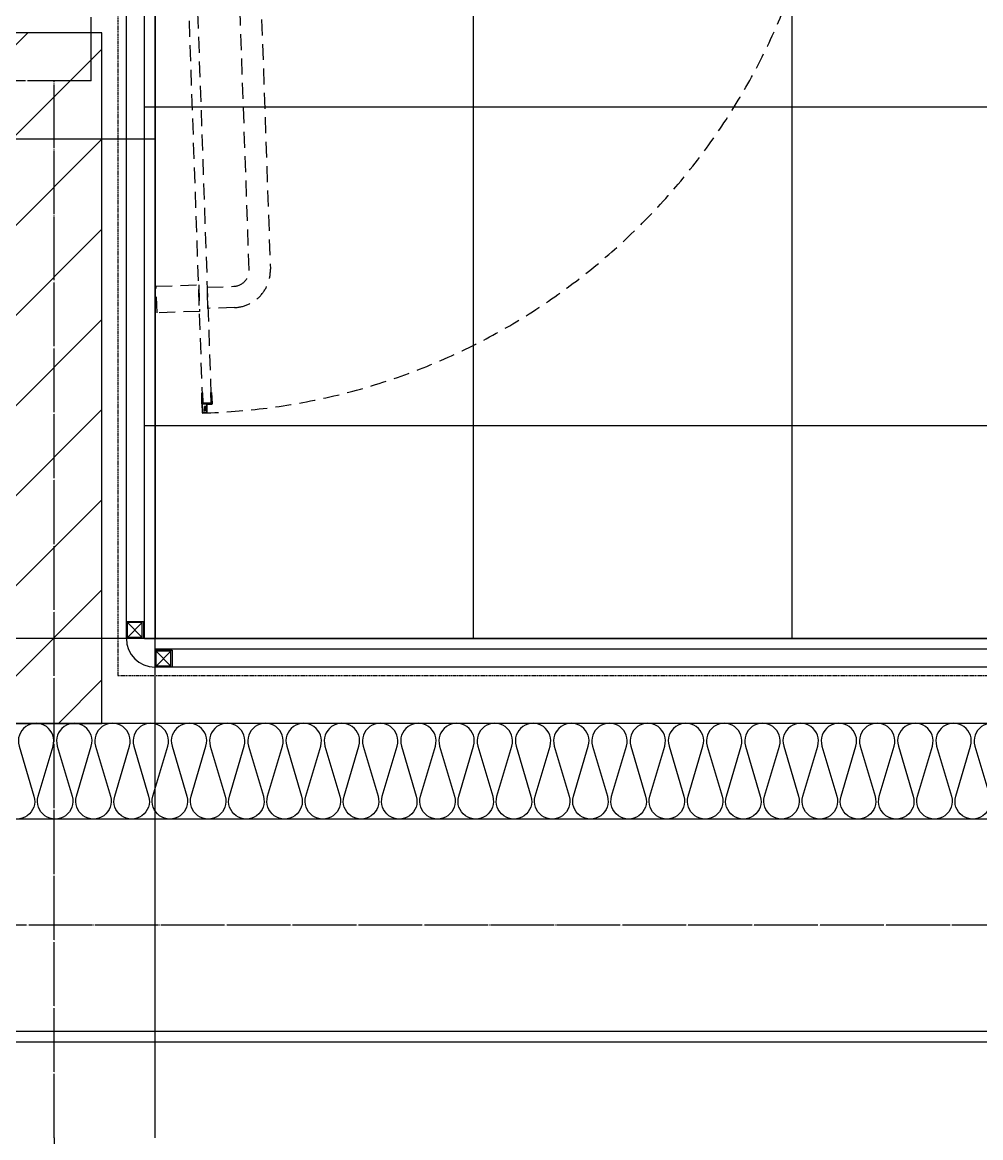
# Model space of a CAD drawing. Extents: x -137 to 14337, y 20899 to 40513.
# Drawn here: x 8967 to 9869, y 25959 to 27009 of the extents above; entities that cross this region are included whole.
import ezdxf

# ---------------------------------------------------------------- set-up
doc = ezdxf.new("R2010")
doc.units = 0
doc.header["$MEASUREMENT"] = 0
for name, pattern in [('UP-LT-1', [62, 60, -1, 0, -1]), ('UP-LT-3', [1.5, 1, -0.5]), ('UP-LT-4', [2.3, 1.5, -0.8])]:
    doc.linetypes.add(name, pattern=pattern)
for name, color, linetype in [('54B_A-CEN', 1, 'UP-LT-1'), ('54B_A-CON', 2, 'Continuous'), ('54B_A-ETC', 7, 'Continuous'), ('54B_A-INS', 9, 'Continuous'), ('54B_A-MC', 171, 'Continuous'), ('54B_A-TILE', 253, 'Continuous'), ('54B_A-WALB', 3, 'Continuous'), ('54B_AA-XXXX-PATT', 8, 'Continuous'), ('54B_X-25$0$AA-FFXM-SANI', 4, 'Continuous'), ('54B_X-55$0$AA-FFXM-SANI', 4, 'Continuous')]:
    doc.layers.add(name, color=color, linetype=linetype)

msp = doc.modelspace()

# ---------------------------------------------------------------- hatches: boundary and pattern name
at = {"layer": '54B_AA-XXXX-PATT'}
h = msp.add_hatch(dxfattribs=at)
h.set_pattern_fill('_USER', color=256, scale=60, angle=45, style=0, pattern_type=0)
h.set_pattern_definition([(45, (10771.52, 34398.515), (-42.4264, 42.4264), [])])
h.paths.add_polyline_path([(8951.5, 26348.5), (9041.5, 26348.5), (9041.5, 26998.5), (7821.5, 26998.5), (7821.5, 26348.5), (7911.5, 26348.5), (7911.5, 26908.5), (8951.5, 26908.5)])
at = {"layer": '54B_X-55$0$AA-FFXM-SANI', "linetype": 'UP-LT-4', "ltscale": 10}
msp.add_hatch(color=8, dxfattribs=at).paths.add_polyline_path([(9138, 26647), (9140.5, 26647.1), (9140.6, 26642.2), (9138, 26642.1)])

# ---------------------------------------------------------------- linework, layer by layer
at = {"layer": '54B_A-CEN'}
for p, q in [((9031.5, 26953.5), (9031.5, 28978.5)), ((9031.5, 26953.5), (7851.5, 26953.5)), ((8996.5, 25958.5), (8996.5, 26953.5)), ((10771.5, 26158.5), (3431.5, 26158.5)), ((8996.5, 25958.5), (8996.5, 23332.8))]:
    msp.add_line(p, q, dxfattribs=at)
at = {"layer": '54B_A-CON'}
for p, q in [((10671.5, 26258.5), (7601.5, 26258.5)), ((10771.5, 26058.5), (7491.5, 26058.5))]:
    msp.add_line(p, q, dxfattribs=at)
at = {"layer": '54B_A-ETC', "color": 8, "linetype": 'Continuous'}
for p, q in [((9079.5, 26429.5), (9065.5, 26429.5)), ((9106.5, 26402.5), (9092.5, 26402.5))]:
    msp.add_line(p, q, dxfattribs=at)
at = {"layer": '54B_A-ETC', "color": 8, "linetype": 'Continuous', "elevation": 0}
for points in [[(9091.5, 27978.5), (9091.5, 26428.5), (10591.5, 26428.5), (10591.5, 28728.5), (9091.5, 28728.5)], [(9064.5, 26444.5), (9064.5, 27978.5)], [(9081.5, 26428.5), (9081.5, 27978.5)], [(9079.5, 26443.5), (9065.5, 26443.5), (9079.5, 26429.5), (9079.5, 26443.5), (9065.5, 26429.5), (9065.5, 26443.5)], [(9091.5, 26401.5), (9091.5, 26428.5), (9064.5, 26428.5)], [(9081.5, 26428.5), (9091.5, 26428.5)], [(10591.5, 26418.5), (9091.5, 26418.5)], [(9106.5, 26416.5), (9092.5, 26416.5), (9106.5, 26402.5), (9106.5, 26416.5), (9092.5, 26402.5), (9092.5, 26416.5)], [(10581.5, 26401.5), (9091.5, 26401.5)]]:
    msp.add_lwpolyline(points, dxfattribs=at)
for points in [[(9064.5, 26428.5), (9064.5, 26444.5), (9080.5, 26444.5), (9080.5, 26428.5)], [(9091.5, 26401.5), (9091.5, 26417.5), (9107.5, 26417.5), (9107.5, 26401.5)]]:
    msp.add_lwpolyline(points, close=True, dxfattribs=at)
at = {"layer": '54B_A-ETC', "color": 8, "linetype": 'Continuous'}
msp.add_arc((9091.5, 26428.5), 27, 180, 269.9999, dxfattribs=at)
at = {"layer": '54B_A-INS'}
msp.add_line((10671.5, 26348.5), (7511.5, 26348.5), dxfattribs=at)
at = {"layer": '54B_A-INS', "elevation": 0}
msp.add_lwpolyline([(9895.5, 26327.2, 1.337394), (9863.5, 26327.2), (9877.5, 26279.9, -1.337394), (9845.5, 26279.9), (9859.5, 26327.2, 1.337394), (9827.5, 26327.2), (9841.5, 26279.9, -1.337394), (9809.5, 26279.9), (9823.5, 26327.2, 1.337394), (9791.5, 26327.2), (9805.5, 26279.9, -1.337394), (9773.5, 26279.9), (9787.5, 26327.2, 1.337394), (9755.5, 26327.2), (9769.5, 26279.9, -1.337394), (9737.5, 26279.9), (9751.5, 26327.2, 1.337394), (9719.5, 26327.2), (9733.5, 26279.9, -1.337394), (9701.5, 26279.9), (9715.5, 26327.2, 1.337394), (9683.5, 26327.2), (9697.5, 26279.9, -1.337394), (9665.5, 26279.9), (9679.5, 26327.2, 1.337395), (9647.5, 26327.2), (9661.5, 26279.9, -1.337395), (9629.5, 26279.9), (9643.5, 26327.2, 1.337394), (9611.5, 26327.2), (9625.5, 26279.9, -1.337394), (9593.5, 26279.9), (9607.5, 26327.2, 1.337394), (9575.5, 26327.2), (9589.5, 26279.9, -1.337395), (9557.5, 26279.9), (9571.5, 26327.2, 1.337395), (9539.5, 26327.2), (9553.5, 26279.9, -1.337394), (9521.5, 26279.9), (9535.5, 26327.2, 1.337394), (9503.5, 26327.2), (9517.5, 26279.9, -1.337394), (9485.5, 26279.9), (9499.5, 26327.2, 1.337395), (9467.5, 26327.2), (9481.5, 26279.9, -1.337395), (9449.5, 26279.9), (9463.5, 26327.2, 1.337394), (9431.5, 26327.2), (9445.5, 26279.9, -1.337394), (9413.5, 26279.9), (9427.5, 26327.2, 1.337394), (9395.5, 26327.2), (9409.5, 26279.9, -1.337394), (9377.5, 26279.9), (9391.5, 26327.2, 1.337394), (9359.5, 26327.2), (9373.5, 26279.9, -1.337394), (9341.5, 26279.9), (9355.5, 26327.2, 1.337394), (9323.5, 26327.2), (9337.5, 26279.9, -1.337394), (9305.5, 26279.9), (9319.5, 26327.2, 1.337394), (9287.5, 26327.2), (9301.5, 26279.9, -1.337394), (9269.5, 26279.9), (9283.5, 26327.2, 1.337394), (9251.5, 26327.2), (9265.5, 26279.9, -1.337394), (9233.5, 26279.9), (9247.5, 26327.2, 1.337394), (9215.5, 26327.2), (9229.5, 26279.9, -1.337394), (9197.5, 26279.9), (9211.5, 26327.2, 1.337394), (9179.5, 26327.2), (9193.5, 26279.9, -1.337394), (9161.5, 26279.9), (9175.5, 26327.2, 1.337394), (9143.5, 26327.2), (9157.5, 26279.9, -1.337394), (9125.5, 26279.9), (9139.5, 26327.2, 1.337394), (9107.5, 26327.2), (9121.5, 26279.9, -1.337394), (9089.5, 26279.9), (9103.5, 26327.2, 1.337394), (9071.5, 26327.2), (9085.5, 26279.9, -1.337394), (9053.5, 26279.9), (9067.5, 26327.2, 1.337394), (9035.5, 26327.2), (9049.5, 26279.9, -1.337394), (9017.5, 26279.9), (9031.5, 26327.2, 1.337394), (8999.5, 26327.2), (9013.5, 26279.9, -1.337394), (8981.5, 26279.9), (8995.5, 26327.2, 1.337394), (8963.5, 26327.2), (8977.5, 26279.9, -1.337394), (8945.5, 26279.9)], format="xyb", dxfattribs=at)
at = {"layer": '54B_A-MC'}
for p, q in [((9091.5, 25958.5), (9091.5, 28978.5)), ((9091.5, 26898.5), (7791.5, 26898.5)), ((10771.5, 26428.5), (8866.7, 26428.5)), ((10771.5, 26048.5), (3431.5, 26048.5))]:
    msp.add_line(p, q, dxfattribs=at)
at = {"layer": '54B_A-TILE'}
for p, q in [((9391.5, 26428.5, 0), (9391.5, 28728.5, 0)), ((9691.5, 26428.5, 0), (9691.5, 28728.5, 0)), ((10591.5, 26928.5), (9081.5, 26928.5)), ((10591.5, 26628.5), (9081.5, 26628.5))]:
    msp.add_line(p, q, dxfattribs=at)
at = {"layer": '54B_A-WALB'}
for p, q in [((9041.5, 26998.5), (7821.5, 26998.5)), ((9041.5, 26348.5), (9041.5, 26998.5)), ((8951.5, 26348.5), (9041.5, 26348.5))]:
    msp.add_line(p, q, dxfattribs=at)
at = {"layer": '54B_X-25$0$AA-FFXM-SANI', "color": 8, "linetype": 'UP-LT-3', "elevation": 0}
msp.add_lwpolyline([(9056.5, 27978.5), (9056.5, 26393.5), (10626.5, 26393.5), (10626.5, 28763.5), (9056.5, 28763.5), (9056.5, 27978.5)], dxfattribs=at)
at = {"layer": '54B_X-55$0$AA-FFXM-SANI', "color": 8, "linetype": 'UP-LT-4', "ltscale": 10}
for p in [(9140.5, 26647.1, 0), (9138, 26642.1, 0)]:
    msp.add_line(p, (9138, 26647, 0), dxfattribs=at)
at = {"layer": '54B_X-55$0$AA-FFXM-SANI', "color": 8, "linetype": 'UP-LT-4', "ltscale": 10, "elevation": 0}
for points in [[(9123.6, 27247.6), (9144.4, 26650.4), (9136.4, 26650.1), (9115.6, 27247.4)], [(9132.6, 26761.4), (9133.4, 26736.4), (9093.5, 26735), (9092.6, 26760)], [(9136, 26648.7), (9136.3, 26641.2), (9140.2, 26641.4), (9140.2, 26648.9)]]:
    msp.add_lwpolyline(points, close=True, dxfattribs=at)
for points in [[(9180.1, 26775.5), (9167.9, 27125.3, 0.414214), (9152.4, 27139.8), (9127.4, 27138.9), (9126.7, 27158.9), (9151.7, 27159.8, -0.414214), (9187.9, 27126), (9200.1, 26776.2, -0.414214), (9166.3, 26740), (9141.3, 26739.2), (9140.6, 26759.1), (9165.6, 26760, 0.414214)], [(9135.5, 26649.2), (9135.8, 26641.2, 0.414214), (9136.3, 26640.7), (9140.6, 26640.9), (9140.5, 26648.9), (9145.4, 26649.1), (9145.4, 26649.5)]]:
    msp.add_lwpolyline(points, format="xyb", close=True, dxfattribs=at)
msp.add_lwpolyline([(9144.4, 26650.4), (9144.1, 26659.9), (9144.6, 26659.9), (9145.4, 26649.5), (9135.5, 26649.2), (9135.6, 26659.6), (9136.1, 26659.6), (9136.4, 26650.1), (9144.4, 26650.4)], dxfattribs=at)
at = {"layer": '54B_X-55$0$AA-FFXM-SANI', "color": 8, "linetype": 'UP-LT-4', "ltscale": 10}
msp.add_arc((9119.6, 27248.5, 0), 608, 271.5663, 359.9833, dxfattribs=at)

doc.saveas('drawing.dxf')
